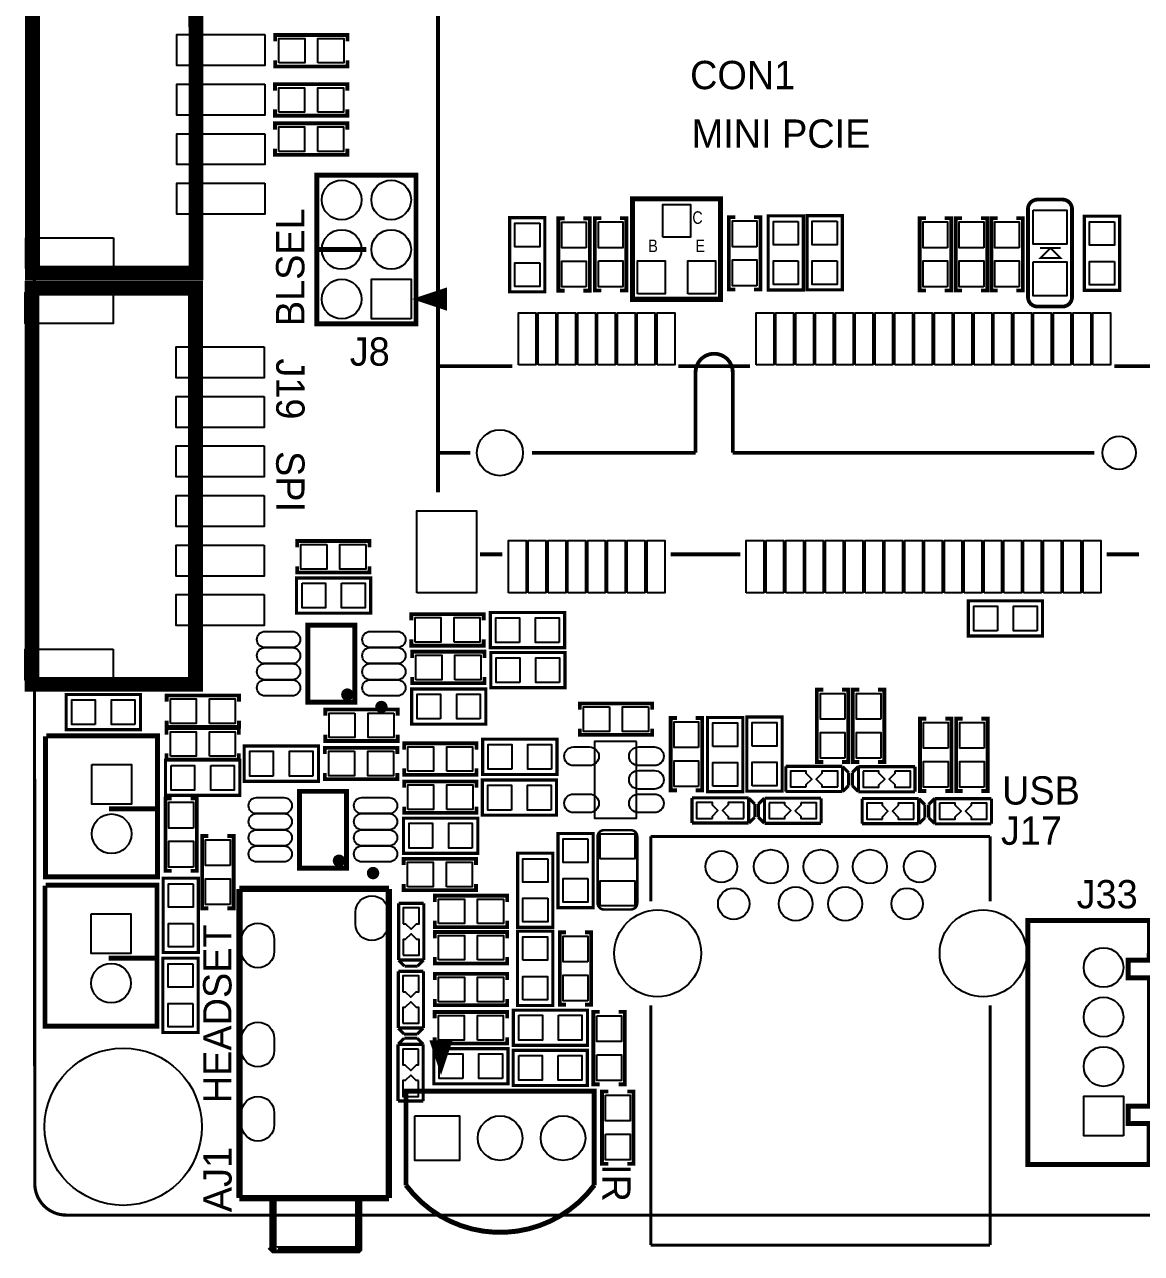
# Model space of a CAD drawing. Extents: x 121 to 6419, y -255 to 3964.
# Drawn here: x 145 to 1920, y -253 to 1701 of the extents above; entities that cross this region are included whole.
import ezdxf

# ---------------------------------------------------------------- set-up
doc = ezdxf.new("R2010")
doc.units = 0
for name, color, linetype in [('OUTLINE', 2, 'CONTINUOUS'), ('SILKSCREEN_TOP', 4, 'CONTINUOUS'), ('SOLDERMASK_TOP', 6, 'CONTINUOUS')]:
    doc.layers.add(name, color=color, linetype=linetype)

msp = doc.modelspace()

# ---------------------------------------------------------------- linework, layer by layer
at = {"layer": 'OUTLINE', "const_width": 5}
msp.add_lwpolyline([(4459.812, -191.796), (211.086, -191.641, -0.414201), (161.088, -141.641), (159.684, 2624.436), (228.276, 2624.412), (228.192, 2667.696), (583.248, 2667.708), (583.176, 3233.376), (227.592, 3233.748), (227.592, 3277.716), (160.668, 3277.656), (161.088, 3848.512, -0.414214), (211.088, 3898.512), (6090.34, 3898.512, -0.414214)], format="xyb", dxfattribs=at)
at = {"layer": 'SILKSCREEN_TOP'}
for points, const_width in [([(801.965, 957.164), (801.965, 2787.873)], 6), ([(543.112, 1674.324), (543.112, 1684.324), (658.112, 1684.324), (658.112, 1674.324)], 6), ([(543.112, 1644.324), (543.112, 1634.324), (658.112, 1634.324), (658.112, 1644.324)], 6), ([(542.829, 1596.062), (542.829, 1606.062), (657.829, 1606.062), (657.829, 1596.062)], 6), ([(542.829, 1566.062), (542.829, 1556.062), (657.829, 1556.062), (657.829, 1566.062)], 6), ([(542.902, 1533.892), (542.902, 1543.892), (657.902, 1543.892), (657.902, 1533.892)], 6), ([(542.902, 1503.892), (542.902, 1493.892), (657.902, 1493.892), (657.902, 1503.892)], 6), ([(1739.764, 1407.678), (1739.764, 1267.678)], 6), ([(1809.764, 1267.678), (1809.764, 1407.678)], 6), ([(915.928, 1393.922), (971.928, 1393.922), (971.928, 1275.922), (915.928, 1275.922), (915.928, 1393.922), (971.928, 1393.922), (971.928, 1275.922), (915.928, 1275.922)], 5), ([(1003.212, 1277.836), (993.212, 1277.836), (993.212, 1392.836), (1003.212, 1392.836)], 6), ([(1033.212, 1277.836), (1043.212, 1277.836), (1043.212, 1392.836), (1033.212, 1392.836)], 6), ([(1061.4, 1393.136), (1051.4, 1393.136), (1051.4, 1278.136), (1061.4, 1278.136)], 6), ([(1091.4, 1393.136), (1101.4, 1393.136), (1101.4, 1278.136), (1091.4, 1278.136)], 6), ([(1274.428, 1279.82), (1264.428, 1279.82), (1264.428, 1394.82), (1274.428, 1394.82)], 6), ([(1304.428, 1279.82), (1314.428, 1279.82), (1314.428, 1394.82), (1304.428, 1394.82)], 6), ([(1326.692, 1396.88), (1382.692, 1396.88), (1382.692, 1278.88), (1326.692, 1278.88), (1326.692, 1396.88), (1382.692, 1396.88), (1382.692, 1278.88), (1326.692, 1278.88)], 5), ([(1388.579, 1397.123), (1444.579, 1397.123), (1444.579, 1279.124), (1388.579, 1279.124), (1388.579, 1397.123), (1444.579, 1397.123), (1444.579, 1279.124), (1388.579, 1279.124)], 5), ([(1577.546, 1278.238), (1567.546, 1278.238), (1567.546, 1393.238), (1577.546, 1393.238)], 6), ([(1607.546, 1278.238), (1617.546, 1278.238), (1617.546, 1393.238), (1607.546, 1393.238)], 6), ([(1634.875, 1278.255), (1624.875, 1278.255), (1624.875, 1393.255), (1634.875, 1393.255)], 6), ([(1664.875, 1278.255), (1674.875, 1278.255), (1674.875, 1393.255), (1664.875, 1393.255)], 6), ([(1691.464, 1278.173), (1681.464, 1278.173), (1681.464, 1393.173), (1691.464, 1393.173)], 6), ([(1721.464, 1278.173), (1731.464, 1278.173), (1731.464, 1393.173), (1721.464, 1393.173)], 6), ([(1829.396, 1396.316), (1885.396, 1396.316), (1885.396, 1278.316), (1829.396, 1278.316), (1829.396, 1396.316), (1885.396, 1396.316), (1885.396, 1278.316), (1829.396, 1278.316)], 5), ([(688.273, 1343.316), (609.533, 1343.316)], 7.874), ([(1791.764, 1345.678), (1758.764, 1345.678)], 3), ([(772.919, 1264.576), (812.289, 1275.087)], 7.874), ([(772.919, 1264.576), (812.289, 1267.213)], 7.874), ([(772.919, 1264.576), (812.289, 1259.339)], 7.874), ([(920.075, 1157.951), (801.965, 1157.951)], 6), ([(1298.028, 1157.951), (1183.855, 1157.951)], 6), ([(1983.067, 1157.951), (1876.768, 1157.951)], 6), ([(1211.414, 1020.156), (1211.414, 1148.109)], 6), ([(1270.469, 1148.109), (1270.469, 1020.156)], 6), ([(853.146, 1020.156), (801.965, 1020.156)], 6), ([(1211.414, 1020.156), (951.571, 1020.156)], 6), ([(1845.272, 1020.156), (1270.469, 1020.156)], 6), ([(693.17, 869.902), (693.17, 879.902), (578.17, 879.902), (578.17, 869.902)], 6), ([(868.894, 858.739), (904.327, 858.739)], 6), ([(1172.044, 858.739), (1282.28, 858.739)], 6), ([(1864.957, 858.739), (1916.138, 858.739)], 6), ([(693.17, 839.902), (693.17, 829.902), (578.17, 829.902), (578.17, 839.902)], 6), ([(577.036, 765.176), (577.036, 821.176), (695.036, 821.176), (695.036, 765.176), (577.036, 765.176), (577.036, 821.176), (695.036, 821.176), (695.036, 765.176)], 5), ([(1762.982, 784.931), (1762.982, 728.931), (1644.982, 728.931), (1644.982, 784.931), (1762.982, 784.931), (1762.982, 728.931), (1644.982, 728.931), (1644.982, 784.931)], 5), ([(759.617, 753.583), (759.617, 763.583), (874.617, 763.583), (874.617, 753.583)], 6), ([(1003.22, 766.336), (1003.22, 710.336), (885.22, 710.336), (885.22, 766.336), (1003.22, 766.336), (1003.22, 710.336), (885.22, 710.336), (885.22, 766.336)], 5), ([(759.617, 723.583), (759.617, 713.583), (874.617, 713.583), (874.617, 723.583)], 6), ([(760.924, 694.008), (760.924, 704.008), (875.924, 704.008), (875.924, 694.008)], 6), ([(1003.812, 702.728), (1003.812, 646.728), (885.812, 646.728), (885.812, 702.728), (1003.812, 702.728), (1003.812, 646.728), (885.812, 646.728), (885.812, 702.728)], 5), ([(760.924, 664.008), (760.924, 654.008), (875.924, 654.008), (875.924, 664.008)], 6), ([(878.012, 644.764), (878.012, 588.764), (760.012, 588.764), (760.012, 644.764), (878.012, 644.764), (878.012, 588.764), (760.012, 588.764), (760.012, 644.764)], 5), ([(1414.236, 528.652), (1404.236, 528.652), (1404.236, 643.652), (1414.236, 643.652)], 6), ([(1444.236, 528.652), (1454.236, 528.652), (1454.236, 643.652), (1444.236, 643.652)], 6), ([(1471.512, 528.664), (1461.512, 528.664), (1461.512, 643.664), (1471.512, 643.664)], 6), ([(1501.512, 528.664), (1511.512, 528.664), (1511.512, 643.664), (1501.512, 643.664)], 6), ([(328.952, 635.944), (328.952, 579.944), (210.952, 579.944), (210.952, 635.944), (328.952, 635.944), (328.952, 579.944), (210.952, 579.944), (210.952, 635.944)], 5), ([(370.744, 624.409), (370.744, 634.409), (485.744, 634.409), (485.744, 624.409)], 6), ([(737.816, 602.016), (737.816, 612.016), (622.816, 612.016), (622.816, 602.016)], 6), ([(1142.416, 611.764), (1142.416, 621.764), (1027.416, 621.764), (1027.416, 611.764)], 6), ([(370.744, 594.409), (370.744, 584.409), (485.744, 584.409), (485.744, 594.409)], 6), ([(1181.768, 483.656), (1171.768, 483.656), (1171.768, 598.656), (1181.768, 598.656)], 6), ([(1211.768, 483.656), (1221.768, 483.656), (1221.768, 598.656), (1211.768, 598.656)], 6), ([(1286.452, 481.456), (1230.452, 481.456), (1230.452, 599.456), (1286.452, 599.456), (1286.452, 481.456), (1230.452, 481.456), (1230.452, 599.456), (1286.452, 599.456)], 5), ([(1348.96, 482.176), (1292.96, 482.176), (1292.96, 600.176), (1348.96, 600.176), (1348.96, 482.176), (1292.96, 482.176), (1292.96, 600.176), (1348.96, 600.176)], 5), ([(1578.192, 482.488), (1568.192, 482.488), (1568.192, 597.488), (1578.192, 597.488)], 6), ([(1608.192, 482.488), (1618.192, 482.488), (1618.192, 597.488), (1608.192, 597.488)], 6), ([(1635.732, 482.452), (1625.732, 482.452), (1625.732, 597.452), (1635.732, 597.452)], 6), ([(1665.732, 482.452), (1675.732, 482.452), (1675.732, 597.452), (1665.732, 597.452)], 6), ([(178.188, 569.284), (178.188, 346.284), (356.188, 346.284), (356.188, 570.284), (179.188, 570.284)], 7.87), ([(370.571, 572.337), (370.571, 582.337), (485.571, 582.337), (485.571, 572.337)], 6), ([(737.816, 572.016), (737.816, 562.016), (622.816, 562.016), (622.816, 572.016)], 6), ([(991.06, 564.805), (991.06, 508.805), (873.06, 508.805), (873.06, 564.806), (991.06, 564.805), (991.06, 508.805), (873.06, 508.805), (873.06, 564.806)], 5), ([(1142.416, 581.764), (1142.416, 571.764), (1027.416, 571.764), (1027.416, 581.764)], 6), ([(611.912, 553.996), (611.912, 497.996), (493.912, 497.996), (493.912, 553.996), (611.912, 553.996), (611.912, 497.996), (493.912, 497.996), (493.912, 553.996)], 5), ([(737.274, 541.275), (737.274, 551.275), (622.274, 551.275), (622.274, 541.275)], 6), ([(748.069, 548.343), (748.069, 558.343), (863.069, 558.343), (863.069, 548.343)], 6), ([(368.956, 475.58), (368.956, 531.58), (486.956, 531.58), (486.956, 475.58), (368.956, 475.58), (368.956, 531.58), (486.956, 531.58), (486.956, 475.58)], 5), ([(370.571, 542.337), (370.571, 532.337), (485.571, 532.337), (485.571, 542.337)], 6), ([(737.274, 511.275), (737.274, 501.275), (622.274, 501.275), (622.274, 511.275)], 6), ([(748.069, 518.343), (748.069, 508.343), (863.069, 508.343), (863.069, 518.343)], 6), ([(1354.848, 521.636), (1354.848, 481.636)], 5), ([(1444.848, 521.636), (1354.848, 521.636)], 5), ([(1444.848, 481.636), (1444.848, 521.636)], 5), ([(1445.128, 521.326), (1454.568, 511.876)], 5), ([(1454.568, 511.876), (1454.568, 491.006)], 5), ([(1460.556, 511.918), (1469.996, 521.368)], 5), ([(1460.556, 491.048), (1460.556, 511.918)], 5), ([(1560.276, 521.288), (1470.276, 521.288)], 5), ([(1470.276, 521.288), (1470.276, 481.288)], 5), ([(1560.276, 481.288), (1560.276, 521.288)], 5), ([(748.087, 487.64), (748.087, 497.64), (863.087, 497.64), (863.087, 487.64)], 6), ([(990.476, 499.984), (990.476, 443.984), (872.476, 443.984), (872.476, 499.984), (990.476, 499.984), (990.476, 443.984), (872.476, 443.984), (872.476, 499.984)], 5), ([(1454.568, 491.006), (1445.128, 481.556)], 5), ([(1469.996, 481.598), (1460.556, 491.048)], 5), ([(378.681, 355.592), (368.681, 355.592), (368.681, 470.592), (378.681, 470.592)], 6), ([(408.681, 355.592), (418.681, 355.592), (418.681, 470.592), (408.681, 470.592)], 6), ([(1205.808, 471.56), (1205.808, 431.56)], 5), ([(1295.808, 471.56), (1205.808, 471.56)], 5), ([(1295.808, 431.56), (1295.808, 471.56)], 5), ([(1296.088, 471.25), (1305.528, 461.8)], 5), ([(1311.264, 461.71), (1320.704, 471.16)], 5), ([(1410.984, 471.08), (1320.984, 471.08)], 5), ([(1320.984, 471.08), (1320.984, 431.08)], 5), ([(1354.848, 481.636), (1444.848, 481.636)], 5), ([(1410.984, 431.08), (1410.984, 471.08)], 5), ([(1470.276, 481.288), (1560.276, 481.288)], 5), ([(1476.108, 470.564), (1476.108, 430.564)], 5), ([(1566.108, 470.564), (1476.108, 470.564)], 5), ([(1566.108, 430.564), (1566.108, 470.564)], 5), ([(1566.388, 470.254), (1575.828, 460.804)], 5), ([(1581.912, 460.99), (1591.352, 470.44)], 5), ([(1681.632, 470.36), (1591.632, 470.36)], 5), ([(1591.632, 470.36), (1591.632, 430.36)], 5), ([(1681.632, 430.36), (1681.632, 470.36)], 5), ([(279.188, 454.284), (355.188, 454.284)], 7.87), ([(748.087, 457.64), (748.087, 447.64), (863.087, 447.64), (863.087, 457.64)], 6), ([(1305.528, 461.8), (1305.528, 440.93)], 5), ([(1311.264, 440.84), (1311.264, 461.71)], 5), ([(1575.828, 460.804), (1575.828, 439.934)], 5), ([(1581.912, 440.12), (1581.912, 460.99)], 5), ([(865.244, 439.444), (865.244, 383.444), (747.244, 383.444), (747.244, 439.444), (865.244, 439.444), (865.244, 383.444), (747.244, 383.444), (747.244, 439.444)], 5), ([(1205.808, 431.56), (1295.808, 431.56)], 5), ([(1305.528, 440.93), (1296.088, 431.48)], 5), ([(1320.704, 431.39), (1311.264, 440.84)], 5), ([(1320.984, 431.08), (1410.984, 431.08)], 5), ([(1476.108, 430.564), (1566.108, 430.564)], 5), ([(1575.828, 439.934), (1566.388, 430.484)], 5), ([(1591.352, 430.67), (1581.912, 440.12)], 5), ([(1591.632, 430.36), (1681.632, 430.36)], 5), ([(437.157, 296.039), (427.157, 296.039), (427.157, 411.039), (437.157, 411.039)], 6), ([(467.157, 296.039), (477.157, 296.039), (477.157, 411.039), (467.157, 411.039)], 6), ([(992.612, 415.088), (1048.612, 415.088), (1048.612, 297.088), (992.612, 297.088), (992.612, 415.088), (1048.612, 415.088), (1048.612, 297.088), (992.612, 297.088)], 5), ([(1140.167, 410.295), (1679.545, 410.295)], 5), ([(1140.167, 307.145), (1140.167, 410.295)], 5), ([(1679.545, 410.295), (1679.545, 307.145)], 5), ([(747.364, 364.776), (747.364, 374.776), (862.364, 374.776), (862.364, 364.776)], 6), ([(928.636, 383.752), (984.636, 383.752), (984.636, 265.752), (928.636, 265.752), (928.636, 383.752), (984.636, 383.752), (984.636, 265.752), (928.636, 265.752)], 5), ([(177.324, 331.768), (177.324, 108.768), (355.324, 108.768), (355.324, 332.768), (178.324, 332.768)], 7.87), ([(365.12, 343.928), (421.12, 343.928), (421.12, 225.928), (365.12, 225.928), (365.12, 343.928), (421.12, 343.928), (421.12, 225.928), (365.12, 225.928)], 5), ([(747.364, 334.776), (747.364, 324.776), (862.364, 324.776), (862.364, 334.776)], 6), ([(486.238, 326.801), (724.037, 326.801)], 10), ([(486.238, -164.537), (486.238, 326.801)], 10), ([(724.037, 326.801), (724.037, -164.537)], 10), ([(796.952, 306.217), (796.952, 316.217), (911.952, 316.217), (911.952, 306.217)], 6), ([(779.408, 303.9), (739.408, 303.9)], 5), ([(739.408, 303.9), (739.408, 213.9)], 5), ([(779.408, 213.9), (779.408, 303.9)], 5), ([(796.952, 276.217), (796.952, 266.217), (911.952, 266.217), (911.952, 276.217)], 6), ([(796.882, 248.388), (796.882, 258.388), (911.882, 258.388), (911.882, 248.388)], 6), ([(984.4, 141.664), (928.4, 141.664), (928.4, 259.664), (984.4, 259.664), (984.4, 141.664), (928.4, 141.664), (928.4, 259.664), (984.4, 259.664)], 5), ([(1005.502, 142.785), (995.502, 142.785), (995.502, 257.785), (1005.502, 257.785)], 6), ([(1035.502, 142.785), (1045.502, 142.785), (1045.502, 257.785), (1035.502, 257.785)], 6), ([(278.324, 216.768), (354.324, 216.768)], 7.87), ([(364.659, 216.702), (420.659, 216.702), (420.659, 98.702), (364.659, 98.702), (364.659, 216.702), (420.659, 216.702), (420.659, 98.702), (364.659, 98.702)], 5), ([(748.778, 204.18), (739.328, 213.62)], 5), ([(739.408, 213.9), (779.408, 213.9)], 5), ([(779.098, 213.62), (769.648, 204.18)], 5), ([(796.882, 218.388), (796.882, 208.388), (911.882, 208.388), (911.882, 218.388)], 6), ([(778.82, 195.828), (738.82, 195.828)], 5), ([(738.82, 195.828), (738.82, 105.828)], 5), ([(769.648, 204.18), (748.778, 204.18)], 5), ([(778.82, 105.828), (778.82, 195.828)], 5), ([(796.873, 181.898), (796.873, 191.898), (911.873, 191.898), (911.873, 181.898)], 6), ([(796.873, 151.898), (796.873, 141.898), (911.873, 141.898), (911.873, 151.898)], 6), ([(1140.167, 141.783), (1140.167, -239.316)], 5), ([(1679.545, -239.316), (1679.545, 141.783)], 5), ([(796.761, 121.143), (796.761, 131.143), (911.761, 131.143), (911.761, 121.143)], 6), ([(921.64, 78.236), (921.64, 134.236), (1039.64, 134.236), (1039.64, 78.236), (921.64, 78.236), (921.64, 134.236), (1039.64, 134.236), (1039.64, 78.236)], 5), ([(1058.935, 131.289), (1048.935, 131.289), (1048.935, 16.289), (1058.935, 16.289)], 6), ([(1088.935, 131.289), (1098.935, 131.289), (1098.935, 16.289), (1088.935, 16.289)], 6), ([(748.19, 96.108), (738.74, 105.548)], 5), ([(738.82, 105.828), (778.82, 105.828)], 5), ([(769.06, 96.108), (748.19, 96.108)], 5), ([(778.51, 105.548), (769.06, 96.108)], 5), ([(778.472, 79.776), (738.472, 79.776)], 5), ([(738.472, 79.776), (738.472, -10.224)], 5), ([(738.782, 80.056), (748.232, 89.496)], 5), ([(748.232, 89.496), (769.102, 89.496)], 5), ([(769.102, 89.496), (778.552, 80.056)], 5), ([(778.472, -10.224), (778.472, 79.776)], 5), ([(806.756, 43.073), (796.244, 82.451)], 7.87), ([(796.761, 91.143), (796.761, 81.143), (911.761, 81.143), (911.761, 91.143)], 6), ([(806.756, 43.073), (804.114, 82.451)], 7.87), ([(806.756, 43.073), (811.996, 82.451)], 7.87), ([(913.232, 72.94), (913.232, 16.94), (795.232, 16.94), (795.232, 72.94), (913.232, 72.94), (913.232, 16.94), (795.232, 16.94), (795.232, 72.94)], 5), ([(921.4, 14.295), (921.4, 70.295), (1039.4, 70.295), (1039.4, 14.295), (921.4, 14.295), (921.4, 70.295), (1039.4, 70.295), (1039.4, 14.295)], 5), ([(1050.362, -144.151), (1050.362, 5.455), (751.15, 5.455), (751.15, -144.151)], 7.874), ([(1072.726, 4.955), (1062.726, 4.955), (1062.726, -110.045), (1072.726, -110.045)], 6), ([(1102.726, 4.955), (1112.726, 4.955), (1112.726, -110.045), (1102.726, -110.045)], 6), ([(738.472, -10.224), (778.472, -10.224)], 5), ([(724.037, -164.537), (486.238, -164.537)], 10), ([(539.817, -166.423), (539.821, -244.947), (539.573, -245.195), (541.061, -246.683), (674.789, -246.683), (675.781, -245.691), (675.777, -165.801)], 11.811), ([(1140.167, -239.316), (1679.545, -239.316)], 5)]:
    msp.add_lwpolyline(points, dxfattribs=dict(at, const_width=const_width))
for points, const_width in [([(157.411, 1306.014), (157.411, 1935.935), (417.18, 1935.984), (417.254, 1306.014)], 23.622), ([(767.013, 1225.205), (767.013, 1461.426), (609.533, 1461.426), (609.533, 1225.205)], 7.874), ([(1111.256, 1424.108), (1111.256, 1264.108), (1251.256, 1264.108), (1251.256, 1424.108)], 8), ([(1791.764, 1329.678), (1759.764, 1329.678), (1774.764, 1344.678), (1776.764, 1344.678)], 3), ([(156.655, 652.038), (156.655, 1281.959), (416.46, 1281.948), (416.498, 652.038)], 23.622), ([(772.919, 1264.576), (812.289, 1277.686), (812.289, 1251.465)], 7.874), ([(669.682, 623.924), (669.682, 745.972), (594.878, 745.972), (594.878, 623.924)], 7.874), ([(656.41, 359.912), (656.41, 481.96), (581.606, 481.96), (581.606, 359.912)], 7.874), ([(1739.633, -111.08), (1932.546, -111.08), (1932.546, -46.119), (1898.932, -46.308), (1898.932, -18.308), (1932.932, -18.308), (1932.932, 185.692), (1898.932, 185.692), (1898.932, 213.692), (1932.546, 213.723), (1932.94, 276.716), (1739.633, 276.716)], 7.874), ([(806.756, 43.073), (793.646, 82.451), (819.866, 82.451)], 7.87)]:
    msp.add_lwpolyline(points, close=True, dxfattribs=dict(at, const_width=const_width))
for points, const_width in [([(1739.764, 1407.678, -0.414183), (1754.764, 1422.678), (1794.764, 1422.678, -0.414198), (1809.764, 1407.678)], 6), ([(1809.764, 1267.678, -0.414244), (1794.764, 1252.678), (1754.764, 1252.678, -0.414229), (1739.764, 1267.678)], 6), ([(1270.469, 1148.109, 0.999992), (1211.414, 1148.109)], 6), ([(1050.362, -144.151, -0.50111), (751.15, -144.151)], 7.874)]:
    msp.add_lwpolyline(points, format="xyb", dxfattribs=dict(at, const_width=const_width))
for points, const_width in [([(662.792, 635.735, 1), (652.9491, 635.7358, 1)], 9.843), ([(716.926, 616.05, 1), (707.0828, 616.0507, 1)], 9.843), ([(1065.688, 420.216), (1108.688, 420.216, -0.413983), (1118.688, 410.216), (1118.688, 304.216, -0.413983), (1108.688, 294.216), (1065.688, 294.216, -0.413983), (1055.688, 304.216), (1055.688, 410.216, -0.413983)], 4), ([(649.52, 371.723, 1), (639.6771, 371.7238, 1)], 9.843), ([(703.654, 352.038, 1), (693.8108, 352.0387, 1)], 9.843)]:
    msp.add_lwpolyline(points, format="xyb", close=True, dxfattribs=dict(at, const_width=const_width))
msp.add_lwpolyline([(1117.645, 561.396), (1050.723, 561.396), (1050.723, 439.356), (1117.645, 439.356)], close=True, dxfattribs=at)
at = {"layer": 'SOLDERMASK_TOP'}
for points in [[(526.506, 1684.9505), (526.506, 1635.7375), (386.742, 1635.7375), (386.742, 1684.9505)], [(549.112, 1639.824), (549.112, 1678.824), (590.112, 1678.824), (590.112, 1639.824)], [(611.112, 1639.824), (611.112, 1678.824), (652.112, 1678.824), (652.112, 1639.824)], [(526.506, 1606.2105), (526.506, 1556.9975), (386.742, 1556.9975), (386.742, 1606.2105)], [(548.829, 1561.562), (548.829, 1600.562), (589.829, 1600.562), (589.829, 1561.562)], [(610.829, 1561.562), (610.829, 1600.562), (651.829, 1600.562), (651.829, 1561.562)], [(526.506, 1527.4705), (526.506, 1478.2575), (386.742, 1478.2575), (386.742, 1527.4705)], [(548.902, 1499.392), (548.902, 1538.392), (589.902, 1538.392), (589.902, 1499.392)], [(610.902, 1499.392), (610.902, 1538.392), (651.902, 1538.392), (651.902, 1499.392)], [(526.506, 1448.7305), (526.506, 1399.5175), (386.742, 1399.5175), (386.742, 1448.7305)], [(1159.256, 1363.108), (1159.256, 1415.108), (1203.256, 1415.108), (1203.256, 1363.108)], [(1056.9, 1387.136), (1095.9, 1387.136), (1095.9, 1346.136), (1056.9, 1346.136)], [(1308.928, 1347.82), (1269.928, 1347.82), (1269.928, 1388.82), (1308.928, 1388.82)], [(1374.377, 1388.077), (1374.377, 1350.675), (1335.007, 1350.675), (1335.007, 1388.077)], [(1436.264, 1388.32), (1436.264, 1350.918), (1396.894, 1350.918), (1396.894, 1388.32)], [(1612.046, 1346.238), (1573.046, 1346.238), (1573.046, 1387.238), (1612.046, 1387.238)], [(1669.375, 1346.255), (1630.375, 1346.255), (1630.375, 1387.255), (1669.375, 1387.255)], [(1725.964, 1346.173), (1686.964, 1346.173), (1686.964, 1387.173), (1725.964, 1387.173)], [(1747.764, 1405.678), (1801.764, 1405.678), (1801.764, 1351.678), (1747.764, 1351.678)], [(1877.081, 1387.513), (1877.081, 1350.111), (1837.711, 1350.111), (1837.711, 1387.513)], [(963.613, 1385.119), (963.613, 1347.717), (924.243, 1347.717), (924.243, 1385.119)], [(1037.712, 1345.836), (998.712, 1345.836), (998.712, 1386.836), (1037.712, 1386.836)], [(286.349, 1362.1165), (286.349, 1312.9035), (146.585, 1312.9035), (146.585, 1362.1165)], [(963.613, 1322.127), (963.613, 1284.725), (924.243, 1284.725), (924.243, 1322.127)], [(1037.712, 1283.836), (998.712, 1283.836), (998.712, 1324.836), (1037.712, 1324.836)], [(1056.9, 1325.136), (1095.9, 1325.136), (1095.9, 1284.136), (1056.9, 1284.136)], [(1119.256, 1273.108), (1119.256, 1325.108), (1163.256, 1325.108), (1163.256, 1273.108)], [(1199.256, 1273.108), (1199.256, 1325.108), (1243.256, 1325.108), (1243.256, 1273.108)], [(1308.928, 1285.82), (1269.928, 1285.82), (1269.928, 1326.82), (1308.928, 1326.82)], [(1374.377, 1325.085), (1374.377, 1287.683), (1335.007, 1287.683), (1335.007, 1325.085)], [(1436.264, 1325.328), (1436.264, 1287.926), (1396.894, 1287.926), (1396.894, 1325.328)], [(1612.046, 1284.238), (1573.046, 1284.238), (1573.046, 1325.238), (1612.046, 1325.238)], [(1669.375, 1284.255), (1630.375, 1284.255), (1630.375, 1325.255), (1669.375, 1325.255)], [(1725.964, 1284.173), (1686.964, 1284.173), (1686.964, 1325.173), (1725.964, 1325.173)], [(1747.764, 1323.678), (1801.764, 1323.678), (1801.764, 1269.678), (1747.764, 1269.678)], [(1877.081, 1324.521), (1877.081, 1287.119), (1837.711, 1287.119), (1837.711, 1324.521)], [(759.139, 1233.08), (696.147, 1233.08), (696.147, 1296.072), (759.139, 1296.072)], [(285.593, 1275.0695), (285.593, 1225.8565), (145.829, 1225.8565), (145.829, 1275.0695)], [(929.697, 1159.758), (929.697, 1242.758), (957.697, 1242.758), (957.697, 1159.758)], [(961.193, 1159.758), (961.193, 1242.758), (989.193, 1242.758), (989.193, 1159.758)], [(992.689, 1159.758), (992.689, 1242.758), (1020.689, 1242.758), (1020.689, 1159.758)], [(1024.185, 1159.758), (1024.185, 1242.758), (1052.185, 1242.758), (1052.185, 1159.758)], [(1055.681, 1159.758), (1055.681, 1242.758), (1083.681, 1242.758), (1083.681, 1159.758)], [(1087.177, 1159.758), (1087.177, 1242.758), (1115.177, 1242.758), (1115.177, 1159.758)], [(1118.673, 1159.758), (1118.673, 1242.758), (1146.673, 1242.758), (1146.673, 1159.758)], [(1150.17, 1159.758), (1150.17, 1242.758), (1178.17, 1242.758), (1178.17, 1159.758)], [(1307.65, 1159.758), (1307.65, 1242.758), (1335.65, 1242.758), (1335.65, 1159.758)], [(1339.146, 1159.758), (1339.146, 1242.758), (1367.146, 1242.758), (1367.146, 1159.758)], [(1370.642, 1159.758), (1370.642, 1242.758), (1398.642, 1242.758), (1398.642, 1159.758)], [(1402.138, 1159.758), (1402.138, 1242.758), (1430.138, 1242.758), (1430.138, 1159.758)], [(1433.634, 1159.758), (1433.634, 1242.758), (1461.634, 1242.758), (1461.634, 1159.758)], [(1465.13, 1159.758), (1465.13, 1242.758), (1493.13, 1242.758), (1493.13, 1159.758)], [(1496.626, 1159.758), (1496.626, 1242.758), (1524.626, 1242.758), (1524.626, 1159.758)], [(1528.122, 1159.758), (1528.122, 1242.758), (1556.122, 1242.758), (1556.122, 1159.758)], [(1559.618, 1159.758), (1559.618, 1242.758), (1587.618, 1242.758), (1587.618, 1159.758)], [(1591.114, 1159.758), (1591.114, 1242.758), (1619.114, 1242.758), (1619.114, 1159.758)], [(1622.61, 1159.758), (1622.61, 1242.758), (1650.61, 1242.758), (1650.61, 1159.758)], [(1654.107, 1159.758), (1654.107, 1242.758), (1682.107, 1242.758), (1682.107, 1159.758)], [(1685.603, 1159.758), (1685.603, 1242.758), (1713.603, 1242.758), (1713.603, 1159.758)], [(1717.099, 1159.758), (1717.099, 1242.758), (1745.099, 1242.758), (1745.099, 1159.758)], [(1748.595, 1159.758), (1748.595, 1242.758), (1776.595, 1242.758), (1776.595, 1159.758)], [(1780.091, 1159.758), (1780.091, 1242.758), (1808.091, 1242.758), (1808.091, 1159.758)], [(1811.587, 1159.758), (1811.587, 1242.758), (1839.587, 1242.758), (1839.587, 1159.758)], [(1843.083, 1159.758), (1843.083, 1242.758), (1871.083, 1242.758), (1871.083, 1159.758)], [(525.75, 1188.4555), (525.75, 1139.2425), (385.986, 1139.2425), (385.986, 1188.4555)], [(525.75, 1109.7155), (525.75, 1060.5025), (385.986, 1060.5025), (385.986, 1109.7155)], [(525.75, 1030.9745), (525.75, 981.7615), (385.986, 981.7615), (385.986, 1030.9745)], [(525.75, 952.2345), (525.75, 903.0215), (385.986, 903.0215), (385.986, 952.2345)], [(768.244, 797.676), (768.244, 927.676), (863.244, 927.676), (863.244, 797.676)], [(913.949, 797.554), (913.949, 880.554), (941.949, 880.554), (941.949, 797.554)], [(945.445, 797.554), (945.445, 880.554), (973.445, 880.554), (973.445, 797.554)], [(976.941, 797.554), (976.941, 880.554), (1004.941, 880.554), (1004.941, 797.554)], [(1008.437, 797.554), (1008.437, 880.554), (1036.437, 880.554), (1036.437, 797.554)], [(1039.933, 797.554), (1039.933, 880.554), (1067.933, 880.554), (1067.933, 797.554)], [(1071.429, 797.554), (1071.429, 880.554), (1099.429, 880.554), (1099.429, 797.554)], [(1102.925, 797.554), (1102.925, 880.554), (1130.925, 880.554), (1130.925, 797.554)], [(1134.422, 797.554), (1134.422, 880.554), (1162.422, 880.554), (1162.422, 797.554)], [(1291.902, 797.554), (1291.902, 880.554), (1319.902, 880.554), (1319.902, 797.554)], [(1323.398, 797.554), (1323.398, 880.554), (1351.398, 880.554), (1351.398, 797.554)], [(1354.894, 797.554), (1354.894, 880.554), (1382.894, 880.554), (1382.894, 797.554)], [(1386.39, 797.554), (1386.39, 880.554), (1414.39, 880.554), (1414.39, 797.554)], [(1417.886, 797.554), (1417.886, 880.554), (1445.886, 880.554), (1445.886, 797.554)], [(1449.382, 797.554), (1449.382, 880.554), (1477.382, 880.554), (1477.382, 797.554)], [(1480.878, 797.554), (1480.878, 880.554), (1508.878, 880.554), (1508.878, 797.554)], [(1512.374, 797.554), (1512.374, 880.554), (1540.374, 880.554), (1540.374, 797.554)], [(1543.87, 797.554), (1543.87, 880.554), (1571.87, 880.554), (1571.87, 797.554)], [(1575.366, 797.554), (1575.366, 880.554), (1603.366, 880.554), (1603.366, 797.554)], [(1606.862, 797.554), (1606.862, 880.554), (1634.862, 880.554), (1634.862, 797.554)], [(1638.359, 797.554), (1638.359, 880.554), (1666.359, 880.554), (1666.359, 797.554)], [(1669.855, 797.554), (1669.855, 880.554), (1697.855, 880.554), (1697.855, 797.554)], [(1701.351, 797.554), (1701.351, 880.554), (1729.351, 880.554), (1729.351, 797.554)], [(1732.847, 797.554), (1732.847, 880.554), (1760.847, 880.554), (1760.847, 797.554)], [(1764.343, 797.554), (1764.343, 880.554), (1792.343, 880.554), (1792.343, 797.554)], [(1795.839, 797.554), (1795.839, 880.554), (1823.839, 880.554), (1823.839, 797.554)], [(1827.335, 797.554), (1827.335, 880.554), (1855.335, 880.554), (1855.335, 797.554)], [(525.75, 873.4945), (525.75, 824.2815), (385.986, 824.2815), (385.986, 873.4945)], [(625.17, 874.402), (625.17, 835.402), (584.17, 835.402), (584.17, 874.402)], [(687.17, 874.402), (687.17, 835.402), (646.17, 835.402), (646.17, 874.402)], [(585.839, 812.861), (623.241, 812.861), (623.241, 773.491), (585.839, 773.491)], [(648.831, 812.861), (686.233, 812.861), (686.233, 773.491), (648.831, 773.491)], [(525.75, 794.7545), (525.75, 745.5415), (385.986, 745.5415), (385.986, 794.7545)], [(1691.187, 737.246), (1653.785, 737.246), (1653.785, 776.616), (1691.187, 776.616)], [(1754.179, 737.246), (1716.777, 737.246), (1716.777, 776.616), (1754.179, 776.616)], [(765.617, 719.083), (765.617, 758.083), (806.617, 758.083), (806.617, 719.083)], [(827.617, 719.083), (827.617, 758.083), (868.617, 758.083), (868.617, 719.083)], [(931.425, 718.651), (894.023, 718.651), (894.023, 758.021), (931.425, 758.021)], [(994.417, 718.651), (957.015, 718.651), (957.015, 758.021), (994.417, 758.021)], [(285.593, 708.1405), (285.593, 658.9275), (145.829, 658.9275), (145.829, 708.1405)], [(766.924, 659.508), (766.924, 698.508), (807.924, 698.508), (807.924, 659.508)], [(828.924, 659.508), (828.924, 698.508), (869.924, 698.508), (869.924, 659.508)], [(932.017, 655.043), (894.615, 655.043), (894.615, 694.413), (932.017, 694.413)], [(995.009, 655.043), (957.607, 655.043), (957.607, 694.413), (995.009, 694.413)], [(257.157, 588.259), (219.755, 588.259), (219.755, 627.629), (257.157, 627.629)], [(320.149, 588.259), (282.747, 588.259), (282.747, 627.629), (320.149, 627.629)], [(376.744, 589.909), (376.744, 628.909), (417.744, 628.909), (417.744, 589.909)], [(438.744, 589.909), (438.744, 628.909), (479.744, 628.909), (479.744, 589.909)], [(806.217, 597.079), (768.815, 597.079), (768.815, 636.449), (806.217, 636.449)], [(869.209, 597.079), (831.807, 597.079), (831.807, 636.449), (869.209, 636.449)], [(1448.736, 596.652), (1409.736, 596.652), (1409.736, 637.652), (1448.736, 637.652)], [(1506.012, 596.664), (1467.012, 596.664), (1467.012, 637.664), (1506.012, 637.664)], [(669.816, 606.516), (669.816, 567.516), (628.816, 567.516), (628.816, 606.516)], [(731.816, 606.516), (731.816, 567.516), (690.816, 567.516), (690.816, 606.516)], [(1074.416, 616.264), (1074.416, 577.264), (1033.416, 577.264), (1033.416, 616.264)], [(1136.416, 616.264), (1136.416, 577.264), (1095.416, 577.264), (1095.416, 616.264)], [(1216.268, 551.652), (1177.268, 551.652), (1177.268, 592.652), (1216.268, 592.652)], [(1238.767, 553.251), (1238.767, 590.653), (1278.137, 590.653), (1278.137, 553.251)], [(1301.275, 553.971), (1301.275, 591.373), (1340.645, 591.373), (1340.645, 553.971)], [(1612.692, 550.488), (1573.692, 550.488), (1573.692, 591.488), (1612.692, 591.488)], [(1670.232, 550.452), (1631.232, 550.452), (1631.232, 591.452), (1670.232, 591.452)], [(376.571, 537.837), (376.571, 576.837), (417.571, 576.837), (417.571, 537.837)], [(438.571, 537.837), (438.571, 576.837), (479.571, 576.837), (479.571, 537.837)], [(1448.736, 534.652), (1409.736, 534.652), (1409.736, 575.652), (1448.736, 575.652)], [(1506.012, 534.664), (1467.012, 534.664), (1467.012, 575.664), (1506.012, 575.664)], [(754.069, 513.843), (754.069, 552.843), (795.069, 552.843), (795.069, 513.843)], [(816.069, 513.843), (816.069, 552.843), (857.069, 552.843), (857.069, 513.843)], [(919.265, 517.121), (881.863, 517.121), (881.863, 556.491), (919.265, 556.491)], [(982.257, 517.121), (944.855, 517.121), (944.855, 556.491), (982.257, 556.491)], [(540.117, 506.311), (502.715, 506.311), (502.715, 545.681), (540.117, 545.681)], [(603.109, 506.311), (565.707, 506.311), (565.707, 545.681), (603.109, 545.681)], [(669.274, 545.775), (669.274, 506.775), (628.274, 506.775), (628.274, 545.775)], [(731.274, 545.775), (731.274, 506.775), (690.274, 506.775), (690.274, 545.775)], [(1216.268, 489.652), (1177.268, 489.652), (1177.268, 530.652), (1216.268, 530.652)], [(1238.767, 490.259), (1238.767, 527.661), (1278.137, 527.661), (1278.137, 490.259)], [(1301.275, 490.979), (1301.275, 528.381), (1340.645, 528.381), (1340.645, 490.979)], [(1612.692, 488.488), (1573.692, 488.488), (1573.692, 529.488), (1612.692, 529.488)], [(1670.232, 488.452), (1631.232, 488.452), (1631.232, 529.452), (1670.232, 529.452)], [(251.692, 524.78), (314.684, 524.78), (314.684, 461.788), (251.692, 461.788)], [(377.759, 523.265), (415.161, 523.265), (415.161, 483.895), (377.759, 483.895)], [(440.751, 523.265), (478.153, 523.265), (478.153, 483.895), (440.751, 483.895)], [(1387.179, 489.042), (1387.179, 492.542), (1387.179, 492.691), (1395.966, 501.494), (1387.179, 510.282), (1387.179, 511.443), (1387.179, 514.093), (1362.108, 514.093), (1362.108, 489.042)], [(1437.273, 489.066), (1437.273, 514.105), (1412.332, 514.105), (1412.332, 510.794), (1412.332, 510.605), (1403.084, 501.353), (1412.332, 492.105), (1412.332, 491.924), (1412.332, 489.066)], [(1477.851, 513.858), (1477.851, 488.819), (1502.792, 488.819), (1502.792, 492.13), (1502.792, 492.319), (1512.04, 501.571), (1502.792, 510.819), (1502.792, 511), (1502.792, 513.858)], [(1527.945, 513.882), (1527.945, 510.382), (1527.945, 510.233), (1519.158, 501.43), (1527.945, 492.642), (1527.945, 491.481), (1527.945, 488.831), (1553.016, 488.831), (1553.016, 513.882)], [(754.087, 453.14), (754.087, 492.14), (795.087, 492.14), (795.087, 453.14)], [(816.087, 453.14), (816.087, 492.14), (857.087, 492.14), (857.087, 453.14)], [(918.681, 452.299), (881.279, 452.299), (881.279, 491.669), (918.681, 491.669)], [(981.673, 452.299), (944.271, 452.299), (944.271, 491.669), (981.673, 491.669)], [(413.181, 423.592), (374.181, 423.592), (374.181, 464.592), (413.181, 464.592)], [(1238.139, 438.966), (1238.139, 442.466), (1238.139, 442.615), (1246.926, 451.418), (1238.139, 460.206), (1238.139, 461.367), (1238.139, 464.017), (1213.068, 464.017), (1213.068, 438.966)], [(1288.233, 438.99), (1288.233, 464.029), (1263.292, 464.029), (1263.292, 460.718), (1263.292, 460.529), (1254.044, 451.277), (1263.292, 442.029), (1263.292, 441.848), (1263.292, 438.99)], [(1328.559, 463.65), (1328.559, 438.611), (1353.5, 438.611), (1353.5, 441.922), (1353.5, 442.111), (1362.748, 451.363), (1353.5, 460.611), (1353.5, 460.792), (1353.5, 463.65)], [(1378.653, 463.674), (1378.653, 460.174), (1378.653, 460.025), (1369.866, 451.222), (1378.653, 442.434), (1378.653, 441.273), (1378.653, 438.623), (1403.724, 438.623), (1403.724, 463.674)], [(1508.439, 437.97), (1508.439, 441.47), (1508.439, 441.619), (1517.226, 450.422), (1508.439, 459.21), (1508.439, 460.371), (1508.439, 463.021), (1483.368, 463.021), (1483.368, 437.97)], [(1558.533, 437.994), (1558.533, 463.033), (1533.592, 463.033), (1533.592, 459.722), (1533.592, 459.533), (1524.344, 450.281), (1533.592, 441.033), (1533.592, 440.852), (1533.592, 437.994)], [(1599.207, 462.93), (1599.207, 437.891), (1624.148, 437.891), (1624.148, 441.202), (1624.148, 441.391), (1633.396, 450.643), (1624.148, 459.891), (1624.148, 460.072), (1624.148, 462.93)], [(1649.301, 462.954), (1649.301, 459.454), (1649.301, 459.305), (1640.514, 450.502), (1649.301, 441.714), (1649.301, 440.553), (1649.301, 437.903), (1674.372, 437.903), (1674.372, 462.954)], [(793.449, 391.759), (756.047, 391.759), (756.047, 431.129), (793.449, 431.129)], [(856.441, 391.759), (819.039, 391.759), (819.039, 431.129), (856.441, 431.129)], [(1059.638, 414.316), (1114.738, 414.316), (1114.738, 374.916), (1059.638, 374.916)], [(413.181, 361.592), (374.181, 361.592), (374.181, 402.592), (413.181, 402.592)], [(471.657, 364.039), (432.657, 364.039), (432.657, 405.039), (471.657, 405.039)], [(1040.297, 406.285), (1040.297, 368.883), (1000.927, 368.883), (1000.927, 406.285)], [(976.321, 374.949), (976.321, 337.547), (936.951, 337.547), (936.951, 374.949)], [(753.364, 330.276), (753.364, 369.276), (794.364, 369.276), (794.364, 330.276)], [(815.364, 330.276), (815.364, 369.276), (856.364, 369.276), (856.364, 330.276)], [(412.805, 335.125), (412.805, 297.723), (373.435, 297.723), (373.435, 335.125)], [(471.657, 302.039), (432.657, 302.039), (432.657, 343.039), (471.657, 343.039)], [(1040.297, 343.293), (1040.297, 305.891), (1000.927, 305.891), (1000.927, 343.293)], [(1114.738, 300.116), (1059.638, 300.116), (1059.638, 339.516), (1114.738, 339.516)], [(746.814, 271.569), (750.314, 271.569), (750.463, 271.569), (759.266, 262.782), (768.054, 271.569), (769.215, 271.569), (771.865, 271.569), (771.865, 296.64), (746.814, 296.64)], [(802.952, 271.717), (802.952, 310.717), (843.952, 310.717), (843.952, 271.717)], [(864.952, 271.717), (864.952, 310.717), (905.952, 310.717), (905.952, 271.717)], [(976.321, 311.957), (976.321, 274.555), (936.951, 274.555), (936.951, 311.957)], [(250.828, 287.264), (313.82, 287.264), (313.82, 224.272), (250.828, 224.272)], [(412.805, 272.133), (412.805, 234.731), (373.435, 234.731), (373.435, 272.133)], [(746.838, 221.475), (771.877, 221.475), (771.877, 246.416), (768.566, 246.416), (768.377, 246.416), (759.125, 255.664), (749.877, 246.416), (749.696, 246.416), (746.838, 246.416)], [(802.882, 213.888), (802.882, 252.888), (843.882, 252.888), (843.882, 213.888)], [(864.882, 213.888), (864.882, 252.888), (905.882, 252.888), (905.882, 213.888)], [(936.715, 213.459), (936.715, 250.861), (976.085, 250.861), (976.085, 213.459)], [(1040.002, 210.785), (1001.002, 210.785), (1001.002, 251.785), (1040.002, 251.785)], [(412.344, 207.899), (412.344, 170.497), (372.974, 170.497), (372.974, 207.899)], [(746.226, 163.497), (749.726, 163.497), (749.875, 163.497), (758.678, 154.71), (767.466, 163.497), (768.627, 163.497), (771.277, 163.497), (771.277, 188.568), (746.226, 188.568)], [(802.873, 147.398), (802.873, 186.398), (843.873, 186.398), (843.873, 147.398)], [(864.873, 147.398), (864.873, 186.398), (905.873, 186.398), (905.873, 147.398)], [(936.715, 150.467), (936.715, 187.869), (976.085, 187.869), (976.085, 150.467)], [(1040.002, 148.785), (1001.002, 148.785), (1001.002, 189.785), (1040.002, 189.785)], [(412.344, 144.907), (412.344, 107.505), (372.974, 107.505), (372.974, 144.907)], [(746.25, 113.403), (771.289, 113.403), (771.289, 138.344), (767.978, 138.344), (767.789, 138.344), (758.537, 147.592), (749.289, 138.344), (749.108, 138.344), (746.25, 138.344)], [(802.761, 86.643), (802.761, 125.643), (843.761, 125.643), (843.761, 86.643)], [(864.761, 86.643), (864.761, 125.643), (905.761, 125.643), (905.761, 86.643)], [(930.443, 125.921), (967.845, 125.921), (967.845, 86.551), (930.443, 86.551)], [(993.435, 125.921), (1030.837, 125.921), (1030.837, 86.551), (993.435, 86.551)], [(1054.435, 125.289), (1093.435, 125.289), (1093.435, 84.289), (1054.435, 84.289)], [(771.042, 72.201), (746.003, 72.201), (746.003, 47.26), (749.314, 47.26), (749.503, 47.26), (758.755, 38.012), (768.003, 47.26), (768.184, 47.26), (771.042, 47.26)], [(841.437, 25.255), (804.035, 25.255), (804.035, 64.625), (841.437, 64.625)], [(904.429, 25.255), (867.027, 25.255), (867.027, 64.625), (904.429, 64.625)], [(930.203, 61.98), (967.605, 61.98), (967.605, 22.61), (930.203, 22.61)], [(993.195, 61.98), (1030.597, 61.98), (1030.597, 22.61), (993.195, 22.61)], [(1054.435, 63.289), (1093.435, 63.289), (1093.435, 22.289), (1054.435, 22.289)], [(771.066, 22.107), (767.566, 22.107), (767.417, 22.107), (758.614, 30.894), (749.826, 22.107), (748.665, 22.107), (746.015, 22.107), (746.015, -2.964), (771.066, -2.964)], [(1068.226, -1.045), (1107.226, -1.045), (1107.226, -42.045), (1068.226, -42.045)], [(1891.365, -65.804), (1828.373, -65.804), (1828.373, -2.812), (1891.365, -2.812)], [(765.321, -33.913), (836.191, -33.913), (836.191, -104.783), (765.321, -104.783)], [(1068.226, -63.045), (1107.226, -63.045), (1107.226, -104.045), (1068.226, -104.045)]]:
    msp.add_lwpolyline(points, close=True, dxfattribs=at)
for points in [[(526.9655, 736.1295), (570.2725, 736.1295, -1), (570.2725, 710.5385), (526.9655, 710.5385, -1)], [(694.2875, 736.1295), (737.5945, 736.1295, -1), (737.5945, 710.5385), (694.2875, 710.5385, -1)], [(526.9655, 710.5385), (570.2725, 710.5385, -1), (570.2725, 684.9475), (526.9655, 684.9475, -1)], [(694.2875, 710.5385), (737.5945, 710.5385, -1), (737.5945, 684.9475), (694.2875, 684.9475, -1)], [(526.9655, 684.9485), (570.2725, 684.9485, -1), (570.2725, 659.3575), (526.9655, 659.3575, -1)], [(694.2875, 684.9485), (737.5945, 684.9485, -1), (737.5945, 659.3575), (694.2875, 659.3575, -1)], [(526.9655, 659.3575), (570.2725, 659.3575, -1), (570.2725, 633.7665), (526.9655, 633.7665, -1)], [(694.2875, 659.3575), (737.5945, 659.3575, -1), (737.5945, 633.7665), (694.2875, 633.7665, -1)], [(1017.3315, 552.5435), (1042.9185, 552.5435, -1), (1042.9185, 523.0125), (1017.3315, 523.0125, -1)], [(1120.4495, 552.5435), (1146.0365, 552.5435, -1), (1146.0365, 523.0125), (1120.4495, 523.0125, -1)], [(1120.4495, 515.1415), (1146.0365, 515.1415, -1), (1146.0365, 485.6105), (1120.4495, 485.6105, -1)], [(513.6935, 472.1175), (557.0005, 472.1175, -1), (557.0005, 446.5265), (513.6935, 446.5265, -1)], [(681.0155, 472.1175), (724.3225, 472.1175, -1), (724.3225, 446.5265), (681.0155, 446.5265, -1)], [(1017.3315, 477.7395), (1042.9185, 477.7395, -1), (1042.9185, 448.2085), (1017.3315, 448.2085, -1)], [(1120.4495, 477.7395), (1146.0365, 477.7395, -1), (1146.0365, 448.2085), (1120.4495, 448.2085, -1)], [(513.6935, 446.5265), (557.0005, 446.5265, -1), (557.0005, 420.9355), (513.6935, 420.9355, -1)], [(681.0155, 446.5265), (724.3225, 446.5265, -1), (724.3225, 420.9355), (681.0155, 420.9355, -1)], [(513.6935, 420.9365), (557.0005, 420.9365, -1), (557.0005, 395.3455), (513.6935, 395.3455, -1)], [(681.0155, 420.9365), (724.3225, 420.9365, -1), (724.3225, 395.3455), (681.0155, 395.3455, -1)], [(513.6935, 395.3455), (557.0005, 395.3455, -1), (557.0005, 369.7545), (513.6935, 369.7545, -1)], [(681.0155, 395.3455), (724.3225, 395.3455, -1), (724.3225, 369.7545), (681.0155, 369.7545, -1)], [(722.868, 289.841), (722.868, 270.841, -1), (670.868, 270.841), (670.868, 289.841, -1)], [(541.766, 246.53), (541.766, 227.53, -1), (489.766, 227.53), (489.766, 246.53, -1)], [(541.766, 89.049), (541.766, 70.049, -1), (489.766, 70.049), (489.766, 89.049, -1)], [(541.766, -29.061), (541.766, -48.061, -1), (489.766, -48.061), (489.766, -29.061, -1)]]:
    msp.add_lwpolyline(points, format="xyb", close=True, dxfattribs=at)
for centre, radius in [((648.903, 1422.056), 31.496), ((727.643, 1422.056), 31.496), ((648.903, 1343.316), 31.496), ((727.643, 1343.316), 31.496), ((648.903, 1264.576), 31.496), ((900.39, 1020.156), 36.5), ((1884.642, 1020.156), 26.5), ((283.188, 414.544), 31.496), ((1252.376, 362.263), 25), ((1331.116, 362.263), 27), ((1409.856, 362.263), 27), ((1488.596, 362.263), 27), ((1567.336, 362.263), 25), ((1272.057, 303.204), 25), ((1370.486, 303.204), 27), ((1449.226, 303.204), 27), ((1547.655, 303.204), 25), ((1151.195, 224.464), 69), ((1668.517, 224.464), 69), ((1859.869, 201.912), 31.496), ((282.324, 177.028), 31.496), ((1859.869, 123.172), 31.496), ((301.584, -51.196), 125), ((1859.869, 44.432), 31.496), ((900.756, -69.348), 35.435), ((1000.756, -69.348), 35.435)]:
    msp.add_circle(centre, radius, dxfattribs=at)

# ---------------------------------------------------------------- texts
at = {"layer": 'SILKSCREEN_TOP'}
for s, p in [('CON1', (1202.694, 1598.204)), ('MINI PCIE', (1205.13, 1505.012)), ('J8', (661.766, 1158.62)), ('USB', (1698.554, 460.94)), ('J17', (1696.766, 397.028)), ('J33', (1817.138, 295.976))]:
    msp.add_text(s, height=45, dxfattribs=at).set_placement(p)
for s, rotation, p in [('BLSEL', 90, (589.576, 1221.486)), ('J19', 270, (544.868, 1170.19)), ('SPI', 270, (544.796, 1022.986)), ('HEADSET', 90, (473.716, -13.782)), ('AJ1', 90, (473.884, -187.05)), ('IR', 270, (1063.028, -110.478))]:
    msp.add_text(s, height=45, rotation=rotation, dxfattribs=at).set_placement(p)
at = {"layer": 'SILKSCREEN_TOP', "width": 0.85}
for s, p in [('C', (1206.256, 1384.108)), ('B', (1136.256, 1339.108)), ('E', (1211.256, 1339.108))]:
    msp.add_text(s, height=20, dxfattribs=at).set_placement(p)

doc.saveas('drawing.dxf')
